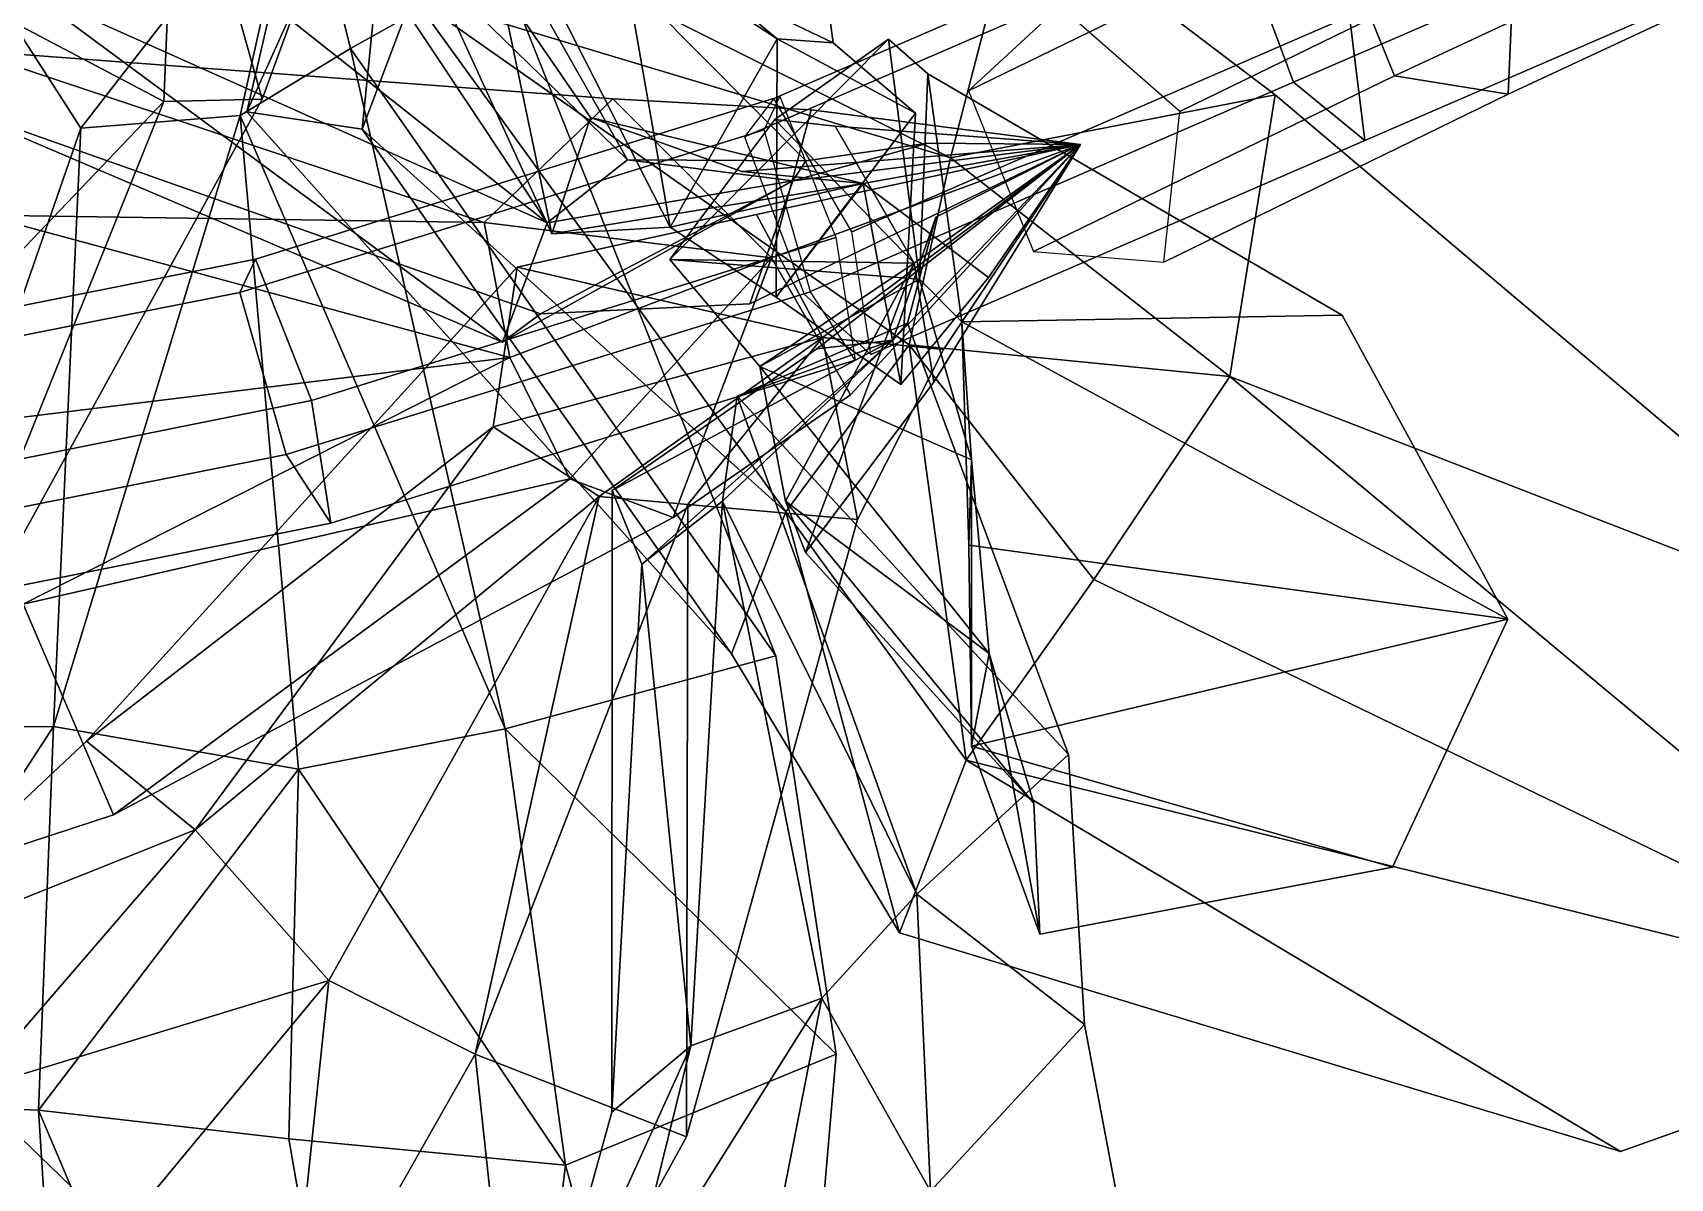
# Model space of a CAD drawing. Header units: metres. Extents: x -488 to 282, y -579 to 399.
# Drawn here: x -359.62 to -328.64, y -71.28 to -49.61 of the extents above; entities that cross this region are included whole.
import ezdxf

# ---------------------------------------------------------------- set-up
doc = ezdxf.new("R2010")
doc.units = ezdxf.units.M

msp = doc.modelspace()

# ---------------------------------------------------------------- linework, layer by layer
at = {"layer": 'coreopsi_1InfInt', "color": 3}
for points in [[(-327.6944, -43.5843, 251.9918), (-336.8773, -47.567, 254.9341), (-335.7631, -50.5466, 254.3777), (-326.5955, -46.5707, 251.4417)], [(-325.1594, -47.6332, 254.1319), (-334.4139, -51.6478, 257.0972), (-334.705, -49.2967, 259.3714), (-325.3803, -45.2509, 256.3813)], [(-326.5955, -46.5707, 251.4417), (-335.7631, -50.5466, 254.3777), (-334.4139, -51.6478, 257.0972), (-325.1594, -47.6332, 254.1319)], [(-336.2271, -46.799, 258.0026), (-345.5986, -50.8562, 260.6253), (-346.1514, -51.581, 257.5273), (-336.8773, -47.567, 254.9341)], [(-334.705, -49.2967, 259.3714), (-344.1222, -53.3741, 262.0069), (-345.5986, -50.8562, 260.6253), (-336.2271, -46.799, 258.0026)], [(-336.8773, -47.567, 254.9341), (-346.1514, -51.581, 257.5273), (-345.0217, -54.5537, 256.9653), (-335.7631, -50.5466, 254.3777)], [(-334.4139, -51.6478, 257.0972), (-343.7603, -55.6938, 259.7108), (-344.1222, -53.3741, 262.0069), (-334.705, -49.2967, 259.3714)], [(-335.7631, -50.5466, 254.3777), (-345.0217, -54.5537, 256.9653), (-343.7603, -55.6938, 259.7108), (-334.4139, -51.6478, 257.0972)]]:
    msp.add_3dface(points, dxfattribs=at)
at = {"layer": 'coreopsi_1Pdcel', "color": 3}
for points in [[(-327.2598, -43.7377, 253.72), (-335.09, -47.3865, 260.2441), (-333.8549, -50.4218, 260.0288), (-326.0247, -46.773, 253.5048)], [(-324.2157, -47.2784, 256.1317), (-331.7004, -50.7691, 262.4091), (-331.5861, -48.00967, 264.0827), (-324.3137, -44.616, 257.9568)], [(-333.6689, -45.931, 262.7523), (-340.1877, -49.1096, 270.1696), (-341.9155, -50.7112, 267.9608), (-335.09, -47.3865, 260.2441)], [(-331.5861, -48.00967, 264.0827), (-337.9163, -51.09845, 271.3159), (-340.1877, -49.1096, 270.1696), (-333.6689, -45.931, 262.7523)], [(-326.0247, -46.773, 253.5048), (-333.8549, -50.4218, 260.0288), (-331.7004, -50.7691, 262.4091), (-324.2157, -47.2784, 256.1317)], [(-335.09, -47.3865, 260.2441), (-341.9155, -50.7112, 267.9608), (-340.6805, -53.7464, 267.7455), (-333.8549, -50.4218, 260.0288)], [(-331.7004, -50.7691, 262.4091), (-338.2191, -53.9477, 269.8264), (-337.9163, -51.09845, 271.3159), (-331.5861, -48.00967, 264.0827)], [(-333.8549, -50.4218, 260.0288), (-340.6805, -53.7464, 267.7455), (-338.2191, -53.9477, 269.8264), (-331.7004, -50.7691, 262.4091)], [(-345.4817, -50.8129, 260.6001), (-355.3996, -53.8942, 262.1497), (-355.6965, -54.5244, 258.9963), (-345.7786, -51.4431, 257.4467)], [(-344.4216, -53.4849, 262.0716), (-354.3396, -56.5662, 263.6212), (-355.3996, -53.8942, 262.1497), (-345.4817, -50.8129, 260.6001)], [(-345.7786, -51.4431, 257.4467), (-355.6965, -54.5244, 258.9963), (-354.8228, -57.5917, 258.4896), (-344.9048, -54.5104, 256.94)], [(-344.0597, -55.8046, 259.7755), (-353.9777, -58.8859, 261.325), (-354.3396, -56.5662, 263.6212), (-344.4216, -53.4849, 262.0716)], [(-355.3996, -53.8942, 262.1497), (-365.5642, -55.9185, 262.5925), (-365.5926, -56.4804, 259.4125), (-355.6965, -54.5244, 258.9963)], [(-354.3396, -56.5662, 263.6212), (-364.9411, -58.7016, 264.1075), (-365.5642, -55.9185, 262.5925), (-355.3996, -53.8942, 262.1497)], [(-344.9048, -54.5104, 256.94), (-354.8228, -57.5917, 258.4896), (-353.9777, -58.8859, 261.325), (-344.0597, -55.8046, 259.7755)], [(-355.6965, -54.5244, 258.9963), (-365.5926, -56.4804, 259.4125), (-364.9873, -59.616, 258.9325), (-354.8228, -57.5917, 258.4896)], [(-353.9777, -58.8859, 261.325), (-364.5792, -61.02133, 261.8112), (-364.9411, -58.7016, 264.1075), (-354.3396, -56.5662, 263.6212)], [(-354.8228, -57.5917, 258.4896), (-364.9873, -59.616, 258.9325), (-364.5792, -61.02133, 261.8112), (-353.9777, -58.8859, 261.325)]]:
    msp.add_3dface(points, dxfattribs=at)
at = {"layer": 'coreopsi_1Petal1', "color": 3}
for points in [[(-344.4734, -49.8017, 297.3869), (-345.8482, -39.6103, 304.9308), (-348.0412, -48.09346, 296.2301)], [(-344.4734, -49.8017, 297.3869), (-348.0412, -48.09346, 296.2301), (-345.8482, -39.6103, 304.9308)], [(-349.7934, -53.4167, 279.2617), (-354.268, -43.6407, 284.5237), (-349.0647, -51.2121, 276.4692)], [(-349.7934, -53.4167, 279.2617), (-349.0647, -51.2121, 276.4692), (-354.268, -43.6407, 284.5237)], [(-351.3947, -45.7535, 287.3983), (-354.268, -43.6407, 284.5237), (-349.7934, -53.4167, 279.2617)], [(-351.3947, -45.7535, 287.3983), (-349.7934, -53.4167, 279.2617), (-354.268, -43.6407, 284.5237)], [(-348.361, -52.01054, 280.5007), (-352.8525, -44.1083, 285.5694), (-354.9129, -45.6384, 283.7242)], [(-348.361, -52.01054, 280.5007), (-354.9129, -45.6384, 283.7242), (-352.8525, -44.1083, 285.5694)], [(-344.9904, -52.03353, 280.3298), (-352.8525, -44.1083, 285.5694), (-348.361, -52.01054, 280.5007)], [(-344.9904, -52.03353, 280.3298), (-348.361, -52.01054, 280.5007), (-352.8525, -44.1083, 285.5694)], [(-354.4841, -46.4285, 348.7049), (-355.5645, -51.1085, 352.555), (-352.7161, -44.7812, 351.2034)], [(-354.4841, -46.4285, 348.7049), (-352.7161, -44.7812, 351.2034), (-355.5645, -51.1085, 352.555)], [(-352.7161, -44.7812, 351.2034), (-355.5645, -51.1085, 352.555), (-353.3859, -51.4306, 355.8415)], [(-352.7161, -44.7812, 351.2034), (-353.3859, -51.4306, 355.8415), (-355.5645, -51.1085, 352.555)], [(-352.7161, -44.7812, 351.2034), (-353.3859, -51.4306, 355.8415), (-352.4316, -48.9104, 357.4611)], [(-352.7161, -44.7812, 351.2034), (-352.4316, -48.9104, 357.4611), (-353.3859, -51.4306, 355.8415)], [(-359.8297, -49.4929, 355.3419), (-357.1339, -50.9112, 355.9172), (-356.8946, -45.1102, 350.0065)], [(-359.8297, -49.4929, 355.3419), (-356.8946, -45.1102, 350.0065), (-357.1339, -50.9112, 355.9172)], [(-357.1339, -50.9112, 355.9172), (-355.2744, -50.8662, 352.088), (-356.8946, -45.1102, 350.0065)], [(-357.1339, -50.9112, 355.9172), (-356.8946, -45.1102, 350.0065), (-355.2744, -50.8662, 352.088)], [(-356.8946, -45.1102, 350.0065), (-355.2744, -50.8662, 352.088), (-353.7346, -46.6499, 350.017)], [(-356.8946, -45.1102, 350.0065), (-353.7346, -46.6499, 350.017), (-355.2744, -50.8662, 352.088)], [(-349.8861, -53.2046, 278.6453), (-354.9129, -45.6384, 283.7242), (-357.9557, -46.8144, 281.166)], [(-349.8861, -53.2046, 278.6453), (-357.9557, -46.8144, 281.166), (-354.9129, -45.6384, 283.7242)], [(-348.361, -52.01054, 280.5007), (-354.9129, -45.6384, 283.7242), (-349.8861, -53.2046, 278.6453)], [(-348.361, -52.01054, 280.5007), (-349.8861, -53.2046, 278.6453), (-354.9129, -45.6384, 283.7242)], [(-347.5539, -53.2889, 280.6626), (-351.3947, -45.7535, 287.3983), (-349.7934, -53.4167, 279.2617)], [(-347.5539, -53.2889, 280.6626), (-349.7934, -53.4167, 279.2617), (-351.3947, -45.7535, 287.3983)], [(-348.627, -47.1516, 289.2352), (-351.3947, -45.7535, 287.3983), (-347.5539, -53.2889, 280.6626)], [(-348.627, -47.1516, 289.2352), (-347.5539, -53.2889, 280.6626), (-351.3947, -45.7535, 287.3983)], [(-354.5587, -46.06168, 350.0505), (-360.6249, -48.4348, 352.7969), (-358.7078, -51.4147, 354.5565)], [(-354.5587, -46.06168, 350.0505), (-358.7078, -51.4147, 354.5565), (-360.6249, -48.4348, 352.7969)], [(-354.5587, -46.06168, 350.0505), (-358.7078, -51.4147, 354.5565), (-355.6939, -51.1774, 355.4198)], [(-354.5587, -46.06168, 350.0505), (-355.6939, -51.1774, 355.4198), (-358.7078, -51.4147, 354.5565)], [(-355.6939, -51.1774, 355.4198), (-353.6074, -49.9062, 357.3279), (-354.5587, -46.06168, 350.0505)], [(-355.6939, -51.1774, 355.4198), (-354.5587, -46.06168, 350.0505), (-353.6074, -49.9062, 357.3279)], [(-353.6074, -49.9062, 357.3279), (-350.763, -48.3092, 354.5926), (-354.5587, -46.06168, 350.0505)], [(-353.6074, -49.9062, 357.3279), (-354.5587, -46.06168, 350.0505), (-350.763, -48.3092, 354.5926)], [(-352.4316, -48.9104, 357.4611), (-342.2558, -51.9726, 364.3682), (-353.1974, -46.5262, 359.2885)], [(-352.4316, -48.9104, 357.4611), (-353.1974, -46.5262, 359.2885), (-342.2558, -51.9726, 364.3682)], [(-342.2558, -51.9726, 364.3682), (-340.9872, -47.07948, 366.179), (-353.1974, -46.5262, 359.2885)], [(-342.2558, -51.9726, 364.3682), (-353.1974, -46.5262, 359.2885), (-340.9872, -47.07948, 366.179)], [(-357.9557, -46.8144, 281.166), (-359.7522, -48.7826, 278.7395), (-349.8861, -53.2046, 278.6453)], [(-357.9557, -46.8144, 281.166), (-349.8861, -53.2046, 278.6453), (-359.7522, -48.7826, 278.7395)], [(-342.2558, -51.9726, 364.3682), (-336.1083, -50.7842, 371.1037), (-340.9872, -47.07948, 366.179)], [(-342.2558, -51.9726, 364.3682), (-340.9872, -47.07948, 366.179), (-336.1083, -50.7842, 371.1037)], [(-347.5539, -53.2889, 280.6626), (-345.5327, -49.7251, 290.2295), (-348.627, -47.1516, 289.2352)], [(-347.5539, -53.2889, 280.6626), (-348.627, -47.1516, 289.2352), (-345.5327, -49.7251, 290.2295)], [(-348.627, -47.1516, 289.2352), (-345.5327, -49.7251, 290.2295), (-348.0412, -48.09346, 296.2301)], [(-348.627, -47.1516, 289.2352), (-348.0412, -48.09346, 296.2301), (-345.5327, -49.7251, 290.2295)], [(-353.6074, -49.9062, 357.3279), (-345.5556, -61.3964, 357.1855), (-350.763, -48.3092, 354.5926)], [(-353.6074, -49.9062, 357.3279), (-350.763, -48.3092, 354.5926), (-345.5556, -61.3964, 357.1855)], [(-345.5327, -49.7251, 290.2295), (-344.4734, -49.8017, 297.3869), (-348.0412, -48.09346, 296.2301)], [(-345.5327, -49.7251, 290.2295), (-348.0412, -48.09346, 296.2301), (-344.4734, -49.8017, 297.3869)], [(-360.6249, -48.4348, 352.7969), (-362.6342, -62.741, 352.2934), (-358.7078, -51.4147, 354.5565)], [(-360.6249, -48.4348, 352.7969), (-358.7078, -51.4147, 354.5565), (-362.6342, -62.741, 352.2934)], [(-359.7522, -48.7826, 278.7395), (-361.4947, -50.8747, 275.0558), (-350.7273, -55.465, 277.5603)], [(-359.7522, -48.7826, 278.7395), (-350.7273, -55.465, 277.5603), (-361.4947, -50.8747, 275.0558)], [(-349.8861, -53.2046, 278.6453), (-359.7522, -48.7826, 278.7395), (-350.7273, -55.465, 277.5603)], [(-349.8861, -53.2046, 278.6453), (-350.7273, -55.465, 277.5603), (-359.7522, -48.7826, 278.7395)], [(-353.3859, -51.4306, 355.8415), (-345.3665, -58.6766, 359.3399), (-352.4316, -48.9104, 357.4611)], [(-353.3859, -51.4306, 355.8415), (-352.4316, -48.9104, 357.4611), (-345.3665, -58.6766, 359.3399)], [(-352.4316, -48.9104, 357.4611), (-345.3665, -58.6766, 359.3399), (-343.0362, -55.5129, 362.1991)], [(-352.4316, -48.9104, 357.4611), (-343.0362, -55.5129, 362.1991), (-345.3665, -58.6766, 359.3399)], [(-343.0362, -55.5129, 362.1991), (-342.2558, -51.9726, 364.3682), (-352.4316, -48.9104, 357.4611)], [(-343.0362, -55.5129, 362.1991), (-352.4316, -48.9104, 357.4611), (-342.2558, -51.9726, 364.3682)], [(-359.8297, -49.4929, 355.3419), (-366.1702, -60.3755, 353.9279), (-357.1339, -50.9112, 355.9172)], [(-359.8297, -49.4929, 355.3419), (-357.1339, -50.9112, 355.9172), (-366.1702, -60.3755, 353.9279)], [(-347.5611, -53.8965, 281.0213), (-343.427, -49.7326, 291.4545), (-345.5784, -51.248, 279.5234)], [(-347.5611, -53.8965, 281.0213), (-345.5784, -51.248, 279.5234), (-343.427, -49.7326, 291.4545)], [(-342.8423, -54.2721, 291.2725), (-343.427, -49.7326, 291.4545), (-347.5611, -53.8965, 281.0213)], [(-342.8423, -54.2721, 291.2725), (-347.5611, -53.8965, 281.0213), (-343.427, -49.7326, 291.4545)], [(-345.5503, -54.6105, 281.8596), (-345.5327, -49.7251, 290.2295), (-347.5539, -53.2889, 280.6626)], [(-345.5503, -54.6105, 281.8596), (-347.5539, -53.2889, 280.6626), (-345.5327, -49.7251, 290.2295)], [(-345.5503, -54.6105, 281.8596), (-342.9139, -51.1299, 291.3066), (-345.5327, -49.7251, 290.2295)], [(-345.5503, -54.6105, 281.8596), (-345.5327, -49.7251, 290.2295), (-342.9139, -51.1299, 291.3066)], [(-342.9139, -51.1299, 291.3066), (-344.4734, -49.8017, 297.3869), (-345.5327, -49.7251, 290.2295)], [(-342.9139, -51.1299, 291.3066), (-345.5327, -49.7251, 290.2295), (-344.4734, -49.8017, 297.3869)], [(-342.8423, -54.2721, 291.2725), (-342.683, -50.387, 298.0863), (-343.427, -49.7326, 291.4545)], [(-342.8423, -54.2721, 291.2725), (-343.427, -49.7326, 291.4545), (-342.683, -50.387, 298.0863)], [(-348.6443, -50.862, 277.6154), (-360.8396, -49.948, 276.0303), (-351.0785, -53.1997, 277.5975)], [(-348.6443, -50.862, 277.6154), (-351.0785, -53.1997, 277.5975), (-360.8396, -49.948, 276.0303)], [(-351.0785, -53.1997, 277.5975), (-360.8396, -49.948, 276.0303), (-360.5545, -53.06235, 275.5705)], [(-351.0785, -53.1997, 277.5975), (-360.5545, -53.06235, 275.5705), (-360.8396, -49.948, 276.0303)], [(-355.6939, -51.1774, 355.4198), (-350.6798, -62.7785, 356.3706), (-353.6074, -49.9062, 357.3279)], [(-355.6939, -51.1774, 355.4198), (-353.6074, -49.9062, 357.3279), (-350.6798, -62.7785, 356.3706)], [(-350.6798, -62.7785, 356.3706), (-345.5556, -61.3964, 357.1855), (-353.6074, -49.9062, 357.3279)], [(-350.6798, -62.7785, 356.3706), (-353.6074, -49.9062, 357.3279), (-345.5556, -61.3964, 357.1855)], [(-342.0416, -55.07584, 298.516), (-342.683, -50.387, 298.0863), (-342.8423, -54.2721, 291.2725)], [(-342.0416, -55.07584, 298.516), (-342.8423, -54.2721, 291.2725), (-342.683, -50.387, 298.0863)], [(-342.0416, -55.07584, 298.516), (-334.8462, -54.952, 308.6591), (-342.683, -50.387, 298.0863)], [(-342.0416, -55.07584, 298.516), (-342.683, -50.387, 298.0863), (-334.8462, -54.952, 308.6591)], [(-336.9702, -56.1138, 369.7323), (-336.1083, -50.7842, 371.1037), (-342.2558, -51.9726, 364.3682)], [(-336.9702, -56.1138, 369.7323), (-342.2558, -51.9726, 364.3682), (-336.1083, -50.7842, 371.1037)], [(-336.9702, -56.1138, 369.7323), (-323.7202, -61.2553, 372.9775), (-336.1083, -50.7842, 371.1037)], [(-336.9702, -56.1138, 369.7323), (-336.1083, -50.7842, 371.1037), (-323.7202, -61.2553, 372.9775)], [(-366.1702, -60.3755, 353.9279), (-362.1718, -63.4176, 352.0332), (-357.1339, -50.9112, 355.9172)], [(-366.1702, -60.3755, 353.9279), (-357.1339, -50.9112, 355.9172), (-362.1718, -63.4176, 352.0332)], [(-357.1339, -50.9112, 355.9172), (-362.1718, -63.4176, 352.0332), (-355.2744, -50.8662, 352.088)], [(-357.1339, -50.9112, 355.9172), (-355.2744, -50.8662, 352.088), (-362.1718, -63.4176, 352.0332)], [(-350.7273, -55.465, 277.5603), (-361.4947, -50.8747, 275.0558), (-350.0127, -54.9255, 274.0407)], [(-350.7273, -55.465, 277.5603), (-350.0127, -54.9255, 274.0407), (-361.4947, -50.8747, 275.0558)], [(-355.5645, -51.1085, 352.555), (-346.3947, -61.3605, 357.0014), (-353.3859, -51.4306, 355.8415)], [(-355.5645, -51.1085, 352.555), (-353.3859, -51.4306, 355.8415), (-346.3947, -61.3605, 357.0014)], [(-345.6425, -53.8694, 273.3358), (-348.6443, -50.862, 277.6154), (-351.0785, -53.1997, 277.5975)], [(-345.6425, -53.8694, 273.3358), (-351.0785, -53.1997, 277.5975), (-348.6443, -50.862, 277.6154)], [(-344.8896, -51.06785, 273.9496), (-348.6443, -50.862, 277.6154), (-345.6425, -53.8694, 273.3358)], [(-344.8896, -51.06785, 273.9496), (-345.6425, -53.8694, 273.3358), (-348.6443, -50.862, 277.6154)], [(-339.7917, -51.7253, 269.3956), (-344.8896, -51.06785, 273.9496), (-345.6425, -53.8694, 273.3358)], [(-339.7917, -51.7253, 269.3956), (-345.6425, -53.8694, 273.3358), (-344.8896, -51.06785, 273.9496)], [(-358.7078, -51.4147, 354.5565), (-362.6342, -62.741, 352.2934), (-359.222, -62.7337, 353.7378)], [(-358.7078, -51.4147, 354.5565), (-359.222, -62.7337, 353.7378), (-362.6342, -62.741, 352.2934)], [(-358.7078, -51.4147, 354.5565), (-359.222, -62.7337, 353.7378), (-355.6939, -51.1774, 355.4198)], [(-358.7078, -51.4147, 354.5565), (-355.6939, -51.1774, 355.4198), (-359.222, -62.7337, 353.7378)], [(-355.6939, -51.1774, 355.4198), (-359.222, -62.7337, 353.7378), (-354.5913, -63.5425, 354.969)], [(-355.6939, -51.1774, 355.4198), (-354.5913, -63.5425, 354.969), (-359.222, -62.7337, 353.7378)], [(-354.5913, -63.5425, 354.969), (-350.6798, -62.7785, 356.3706), (-355.6939, -51.1774, 355.4198)], [(-354.5913, -63.5425, 354.969), (-355.6939, -51.1774, 355.4198), (-350.6798, -62.7785, 356.3706)], [(-349.7934, -53.4167, 279.2617), (-349.0647, -51.2121, 276.4692), (-343.9059, -52.4621, 275.4689)], [(-349.7934, -53.4167, 279.2617), (-343.9059, -52.4621, 275.4689), (-349.0647, -51.2121, 276.4692)], [(-343.9059, -52.4621, 275.4689), (-349.0647, -51.2121, 276.4692), (-346.1981, -52.2326, 273.5491)], [(-343.9059, -52.4621, 275.4689), (-346.1981, -52.2326, 273.5491), (-349.0647, -51.2121, 276.4692)], [(-347.5611, -53.8965, 281.0213), (-345.5784, -51.248, 279.5234), (-342.9388, -53.9672, 275.6745)], [(-347.5611, -53.8965, 281.0213), (-342.9388, -53.9672, 275.6745), (-345.5784, -51.248, 279.5234)], [(-342.9388, -53.9672, 275.6745), (-345.5784, -51.248, 279.5234), (-344.4381, -51.3786, 275.4654)], [(-342.9388, -53.9672, 275.6745), (-344.4381, -51.3786, 275.4654), (-345.5784, -51.248, 279.5234)], [(-343.1933, -56.2624, 280.0971), (-342.9139, -51.1299, 291.3066), (-345.5503, -54.6105, 281.8596)], [(-343.1933, -56.2624, 280.0971), (-345.5503, -54.6105, 281.8596), (-342.9139, -51.1299, 291.3066)], [(-342.9388, -53.9672, 275.6745), (-344.4381, -51.3786, 275.4654), (-339.7917, -51.7253, 269.3956)], [(-342.9388, -53.9672, 275.6745), (-339.7917, -51.7253, 269.3956), (-344.4381, -51.3786, 275.4654)], [(-353.3859, -51.4306, 355.8415), (-346.3947, -61.3605, 357.0014), (-345.3665, -58.6766, 359.3399)], [(-353.3859, -51.4306, 355.8415), (-345.3665, -58.6766, 359.3399), (-346.3947, -61.3605, 357.0014)], [(-343.9059, -52.4621, 275.4689), (-346.1981, -52.2326, 273.5491), (-339.7917, -51.7253, 269.3956)], [(-343.9059, -52.4621, 275.4689), (-339.7917, -51.7253, 269.3956), (-346.1981, -52.2326, 273.5491)], [(-345.2386, -52.4139, 274.3162), (-346.0527, -54.7363, 272.6026), (-339.7917, -51.7253, 269.3956)], [(-345.2386, -52.4139, 274.3162), (-339.7917, -51.7253, 269.3956), (-346.0527, -54.7363, 272.6026)], [(-339.7917, -51.7253, 269.3956), (-345.9243, -53.05069, 272.1876), (-344.6754, -55.3745, 273.5414)], [(-339.7917, -51.7253, 269.3956), (-344.6754, -55.3745, 273.5414), (-345.9243, -53.05069, 272.1876)], [(-345.6425, -53.8694, 273.3358), (-344.1432, -56.458, 273.545), (-339.7917, -51.7253, 269.3956)], [(-345.6425, -53.8694, 273.3358), (-339.7917, -51.7253, 269.3956), (-344.1432, -56.458, 273.545)], [(-339.7917, -51.7253, 269.3956), (-342.6771, -51.6979, 275.6273), (-345.2386, -52.4139, 274.3162)], [(-339.7917, -51.7253, 269.3956), (-345.2386, -52.4139, 274.3162), (-342.6771, -51.6979, 275.6273)], [(-342.6771, -51.6979, 275.6273), (-344.9904, -52.03353, 280.3298), (-345.2386, -52.4139, 274.3162)], [(-342.6771, -51.6979, 275.6273), (-345.2386, -52.4139, 274.3162), (-344.9904, -52.03353, 280.3298)], [(-339.7917, -51.7253, 269.3956), (-344.7794, -55.5904, 272.1056), (-343.3427, -55.4226, 274.6942)], [(-339.7917, -51.7253, 269.3956), (-343.3427, -55.4226, 274.6942), (-344.7794, -55.5904, 272.1056)], [(-344.6754, -55.3745, 273.5414), (-342.3832, -55.604, 275.4612), (-339.7917, -51.7253, 269.3956)], [(-344.6754, -55.3745, 273.5414), (-339.7917, -51.7253, 269.3956), (-342.3832, -55.604, 275.4612)], [(-339.7917, -51.7253, 269.3956), (-341.5323, -54.2377, 275.5453), (-343.9059, -52.4621, 275.4689)], [(-339.7917, -51.7253, 269.3956), (-343.9059, -52.4621, 275.4689), (-341.5323, -54.2377, 275.5453)], [(-343.3427, -55.4226, 274.6942), (-342.5286, -53.1003, 276.4077), (-339.7917, -51.7253, 269.3956)], [(-343.3427, -55.4226, 274.6942), (-339.7917, -51.7253, 269.3956), (-342.5286, -53.1003, 276.4077)], [(-339.7917, -51.7253, 269.3956), (-342.5669, -56.2205, 273.7833), (-342.9388, -53.9672, 275.6745)], [(-339.7917, -51.7253, 269.3956), (-342.9388, -53.9672, 275.6745), (-342.5669, -56.2205, 273.7833)], [(-345.2386, -52.4139, 274.3162), (-348.361, -52.01054, 280.5007), (-349.8861, -53.2046, 278.6453)], [(-345.2386, -52.4139, 274.3162), (-349.8861, -53.2046, 278.6453), (-348.361, -52.01054, 280.5007)], [(-345.2386, -52.4139, 274.3162), (-344.9904, -52.03353, 280.3298), (-348.361, -52.01054, 280.5007)], [(-345.2386, -52.4139, 274.3162), (-348.361, -52.01054, 280.5007), (-344.9904, -52.03353, 280.3298)], [(-336.9702, -56.1138, 369.7323), (-342.2558, -51.9726, 364.3682), (-343.0362, -55.5129, 362.1991)], [(-336.9702, -56.1138, 369.7323), (-343.0362, -55.5129, 362.1991), (-342.2558, -51.9726, 364.3682)], [(-349.8861, -53.2046, 278.6453), (-350.7273, -55.465, 277.5603), (-345.2386, -52.4139, 274.3162)], [(-349.8861, -53.2046, 278.6453), (-345.2386, -52.4139, 274.3162), (-350.7273, -55.465, 277.5603)], [(-350.7273, -55.465, 277.5603), (-350.0127, -54.9255, 274.0407), (-345.2386, -52.4139, 274.3162)], [(-350.7273, -55.465, 277.5603), (-345.2386, -52.4139, 274.3162), (-350.0127, -54.9255, 274.0407)], [(-345.2386, -52.4139, 274.3162), (-350.0127, -54.9255, 274.0407), (-346.0527, -54.7363, 272.6026)], [(-345.2386, -52.4139, 274.3162), (-346.0527, -54.7363, 272.6026), (-350.0127, -54.9255, 274.0407)], [(-347.5539, -53.2889, 280.6626), (-349.7934, -53.4167, 279.2617), (-343.9059, -52.4621, 275.4689)], [(-347.5539, -53.2889, 280.6626), (-343.9059, -52.4621, 275.4689), (-349.7934, -53.4167, 279.2617)], [(-343.9059, -52.4621, 275.4689), (-345.5503, -54.6105, 281.8596), (-347.5539, -53.2889, 280.6626)], [(-343.9059, -52.4621, 275.4689), (-347.5539, -53.2889, 280.6626), (-345.5503, -54.6105, 281.8596)], [(-343.9059, -52.4621, 275.4689), (-343.1933, -56.2624, 280.0971), (-345.5503, -54.6105, 281.8596)], [(-343.9059, -52.4621, 275.4689), (-345.5503, -54.6105, 281.8596), (-343.1933, -56.2624, 280.0971)], [(-341.5323, -54.2377, 275.5453), (-343.1933, -56.2624, 280.0971), (-343.9059, -52.4621, 275.4689)], [(-341.5323, -54.2377, 275.5453), (-343.9059, -52.4621, 275.4689), (-343.1933, -56.2624, 280.0971)], [(-350.593, -55.7517, 276.9297), (-360.5545, -53.06235, 275.5705), (-360.7834, -57.00288, 274.3034)], [(-350.593, -55.7517, 276.9297), (-360.7834, -57.00288, 274.3034), (-360.5545, -53.06235, 275.5705)], [(-351.0785, -53.1997, 277.5975), (-360.5545, -53.06235, 275.5705), (-350.593, -55.7517, 276.9297)], [(-351.0785, -53.1997, 277.5975), (-350.593, -55.7517, 276.9297), (-360.5545, -53.06235, 275.5705)], [(-345.6425, -53.8694, 273.3358), (-351.0785, -53.1997, 277.5975), (-350.593, -55.7517, 276.9297)], [(-345.6425, -53.8694, 273.3358), (-350.593, -55.7517, 276.9297), (-351.0785, -53.1997, 277.5975)], [(-345.9243, -53.05069, 272.1876), (-350.4493, -54.04136, 274.6615), (-344.6754, -55.3745, 273.5414)], [(-345.9243, -53.05069, 272.1876), (-344.6754, -55.3745, 273.5414), (-350.4493, -54.04136, 274.6615)], [(-343.3427, -55.4226, 274.6942), (-343.0676, -55.1041, 280.0792), (-342.5286, -53.1003, 276.4077)], [(-343.3427, -55.4226, 274.6942), (-342.5286, -53.1003, 276.4077), (-343.0676, -55.1041, 280.0792)], [(-350.593, -55.7517, 276.9297), (-349.4558, -58.05204, 277.5695), (-345.6425, -53.8694, 273.3358)], [(-350.593, -55.7517, 276.9297), (-345.6425, -53.8694, 273.3358), (-349.4558, -58.05204, 277.5695)], [(-349.4558, -58.05204, 277.5695), (-347.5018, -58.7816, 274.5965), (-345.6425, -53.8694, 273.3358)], [(-349.4558, -58.05204, 277.5695), (-345.6425, -53.8694, 273.3358), (-347.5018, -58.7816, 274.5965)], [(-345.8615, -55.9227, 281.0224), (-347.5611, -53.8965, 281.0213), (-342.9388, -53.9672, 275.6745)], [(-345.8615, -55.9227, 281.0224), (-342.9388, -53.9672, 275.6745), (-347.5611, -53.8965, 281.0213)], [(-345.8615, -55.9227, 281.0224), (-342.8423, -54.2721, 291.2725), (-347.5611, -53.8965, 281.0213)], [(-345.8615, -55.9227, 281.0224), (-347.5611, -53.8965, 281.0213), (-342.8423, -54.2721, 291.2725)], [(-345.6425, -53.8694, 273.3358), (-347.5018, -58.7816, 274.5965), (-344.1432, -56.458, 273.545)], [(-345.6425, -53.8694, 273.3358), (-344.1432, -56.458, 273.545), (-347.5018, -58.7816, 274.5965)], [(-350.4493, -54.04136, 274.6615), (-358.6019, -63.01168, 272.3937), (-350.9042, -57.06393, 276.0925)], [(-350.4493, -54.04136, 274.6615), (-350.9042, -57.06393, 276.0925), (-358.6019, -63.01168, 272.3937)], [(-344.6754, -55.3745, 273.5414), (-350.4493, -54.04136, 274.6615), (-350.9042, -57.06393, 276.0925)], [(-344.6754, -55.3745, 273.5414), (-350.9042, -57.06393, 276.0925), (-350.4493, -54.04136, 274.6615)], [(-342.9388, -53.9672, 275.6745), (-345.376, -58.4746, 280.3546), (-345.8615, -55.9227, 281.0224)], [(-342.9388, -53.9672, 275.6745), (-345.8615, -55.9227, 281.0224), (-345.376, -58.4746, 280.3546)], [(-342.9388, -53.9672, 275.6745), (-344.9983, -59.4417, 277.1432), (-345.376, -58.4746, 280.3546)], [(-342.9388, -53.9672, 275.6745), (-345.376, -58.4746, 280.3546), (-344.9983, -59.4417, 277.1432)], [(-342.5669, -56.2205, 273.7833), (-344.9983, -59.4417, 277.1432), (-342.9388, -53.9672, 275.6745)], [(-342.5669, -56.2205, 273.7833), (-342.9388, -53.9672, 275.6745), (-344.9983, -59.4417, 277.1432)], [(-341.8571, -57.6869, 290.6743), (-342.8423, -54.2721, 291.2725), (-345.8615, -55.9227, 281.0224)], [(-341.8571, -57.6869, 290.6743), (-345.8615, -55.9227, 281.0224), (-342.8423, -54.2721, 291.2725)], [(-342.0416, -55.07584, 298.516), (-342.8423, -54.2721, 291.2725), (-341.8571, -57.6869, 290.6743)], [(-342.0416, -55.07584, 298.516), (-341.8571, -57.6869, 290.6743), (-342.8423, -54.2721, 291.2725)], [(-346.2896, -56.4835, 281.0305), (-343.0676, -55.1041, 280.0792), (-343.3427, -55.4226, 274.6942)], [(-346.2896, -56.4835, 281.0305), (-343.3427, -55.4226, 274.6942), (-343.0676, -55.1041, 280.0792)], [(-346.2896, -56.4835, 281.0305), (-340.0211, -63.2669, 288.6446), (-343.0676, -55.1041, 280.0792)], [(-346.2896, -56.4835, 281.0305), (-343.0676, -55.1041, 280.0792), (-340.0211, -63.2669, 288.6446)], [(-331.7098, -60.7038, 309.5778), (-334.8462, -54.952, 308.6591), (-342.0416, -55.07584, 298.516)], [(-331.7098, -60.7038, 309.5778), (-342.0416, -55.07584, 298.516), (-334.8462, -54.952, 308.6591)], [(-341.9084, -59.3046, 296.8182), (-342.0416, -55.07584, 298.516), (-341.8571, -57.6869, 290.6743)], [(-341.9084, -59.3046, 296.8182), (-341.8571, -57.6869, 290.6743), (-342.0416, -55.07584, 298.516)], [(-331.7098, -60.7038, 309.5778), (-342.0416, -55.07584, 298.516), (-341.9084, -59.3046, 296.8182)], [(-331.7098, -60.7038, 309.5778), (-341.9084, -59.3046, 296.8182), (-342.0416, -55.07584, 298.516)], [(-344.6754, -55.3745, 273.5414), (-350.9042, -57.06393, 276.0925), (-348.9005, -58.3855, 277.2894)], [(-344.6754, -55.3745, 273.5414), (-348.9005, -58.3855, 277.2894), (-350.9042, -57.06393, 276.0925)], [(-348.9005, -58.3855, 277.2894), (-347.2235, -58.5318, 279.3291), (-344.6754, -55.3745, 273.5414)], [(-348.9005, -58.3855, 277.2894), (-344.6754, -55.3745, 273.5414), (-347.2235, -58.5318, 279.3291)], [(-344.7794, -55.5904, 272.1056), (-348.6522, -58.2702, 274.4288), (-343.3427, -55.4226, 274.6942)], [(-344.7794, -55.5904, 272.1056), (-343.3427, -55.4226, 274.6942), (-348.6522, -58.2702, 274.4288)], [(-343.3427, -55.4226, 274.6942), (-348.6522, -58.2702, 274.4288), (-348.0935, -59.6639, 277.4514)], [(-343.3427, -55.4226, 274.6942), (-348.0935, -59.6639, 277.4514), (-348.6522, -58.2702, 274.4288)], [(-343.3427, -55.4226, 274.6942), (-348.0935, -59.6639, 277.4514), (-346.5684, -58.4698, 279.3067)], [(-343.3427, -55.4226, 274.6942), (-346.5684, -58.4698, 279.3067), (-348.0935, -59.6639, 277.4514)], [(-347.2235, -58.5318, 279.3291), (-344.0156, -58.8175, 277.6507), (-344.6754, -55.3745, 273.5414)], [(-347.2235, -58.5318, 279.3291), (-344.6754, -55.3745, 273.5414), (-344.0156, -58.8175, 277.6507)], [(-346.5684, -58.4698, 279.3067), (-346.2896, -56.4835, 281.0305), (-343.3427, -55.4226, 274.6942)], [(-346.5684, -58.4698, 279.3067), (-343.3427, -55.4226, 274.6942), (-346.2896, -56.4835, 281.0305)], [(-344.6754, -55.3745, 273.5414), (-344.0156, -58.8175, 277.6507), (-342.3832, -55.604, 275.4612)], [(-344.6754, -55.3745, 273.5414), (-342.3832, -55.604, 275.4612), (-344.0156, -58.8175, 277.6507)], [(-360.7834, -57.00288, 274.3034), (-359.7982, -60.4176, 273.7053), (-350.593, -55.7517, 276.9297)], [(-360.7834, -57.00288, 274.3034), (-350.593, -55.7517, 276.9297), (-359.7982, -60.4176, 273.7053)], [(-350.593, -55.7517, 276.9297), (-359.7982, -60.4176, 273.7053), (-349.4558, -58.05204, 277.5695)], [(-350.593, -55.7517, 276.9297), (-349.4558, -58.05204, 277.5695), (-359.7982, -60.4176, 273.7053)], [(-343.0362, -55.5129, 362.1991), (-345.3665, -58.6766, 359.3399), (-341.96, -63.3739, 364.642)], [(-343.0362, -55.5129, 362.1991), (-341.96, -63.3739, 364.642), (-345.3665, -58.6766, 359.3399)], [(-343.0362, -55.5129, 362.1991), (-341.96, -63.3739, 364.642), (-339.5446, -59.9539, 367.0522)], [(-343.0362, -55.5129, 362.1991), (-339.5446, -59.9539, 367.0522), (-341.96, -63.3739, 364.642)], [(-339.5446, -59.9539, 367.0522), (-336.9702, -56.1138, 369.7323), (-343.0362, -55.5129, 362.1991)], [(-339.5446, -59.9539, 367.0522), (-343.0362, -55.5129, 362.1991), (-336.9702, -56.1138, 369.7323)], [(-345.376, -58.4746, 280.3546), (-341.5237, -61.3533, 288.7685), (-345.8615, -55.9227, 281.0224)], [(-345.376, -58.4746, 280.3546), (-345.8615, -55.9227, 281.0224), (-341.5237, -61.3533, 288.7685)], [(-345.8615, -55.9227, 281.0224), (-341.5237, -61.3533, 288.7685), (-341.8571, -57.6869, 290.6743)], [(-345.8615, -55.9227, 281.0224), (-341.8571, -57.6869, 290.6743), (-341.5237, -61.3533, 288.7685)], [(-322.429, -68.233, 369.8503), (-336.9702, -56.1138, 369.7323), (-339.5446, -59.9539, 367.0522)], [(-322.429, -68.233, 369.8503), (-339.5446, -59.9539, 367.0522), (-336.9702, -56.1138, 369.7323)], [(-322.429, -68.233, 369.8503), (-323.7202, -61.2553, 372.9775), (-336.9702, -56.1138, 369.7323)], [(-322.429, -68.233, 369.8503), (-336.9702, -56.1138, 369.7323), (-323.7202, -61.2553, 372.9775)], [(-346.5684, -58.4698, 279.3067), (-342.8883, -65.9072, 286.2383), (-346.2896, -56.4835, 281.0305)], [(-346.5684, -58.4698, 279.3067), (-346.2896, -56.4835, 281.0305), (-342.8883, -65.9072, 286.2383)], [(-342.8883, -65.9072, 286.2383), (-340.0211, -63.2669, 288.6446), (-346.2896, -56.4835, 281.0305)], [(-342.8883, -65.9072, 286.2383), (-346.2896, -56.4835, 281.0305), (-340.0211, -63.2669, 288.6446)], [(-350.9042, -57.06393, 276.0925), (-358.6019, -63.01168, 272.3937), (-356.5455, -64.6906, 274.1096)], [(-350.9042, -57.06393, 276.0925), (-356.5455, -64.6906, 274.1096), (-358.6019, -63.01168, 272.3937)], [(-350.9042, -57.06393, 276.0925), (-356.5455, -64.6906, 274.1096), (-348.9005, -58.3855, 277.2894)], [(-350.9042, -57.06393, 276.0925), (-348.9005, -58.3855, 277.2894), (-356.5455, -64.6906, 274.1096)], [(-341.8571, -57.6869, 290.6743), (-341.8562, -63.108, 295.2318), (-341.9084, -59.3046, 296.8182)], [(-341.8571, -57.6869, 290.6743), (-341.9084, -59.3046, 296.8182), (-341.8562, -63.108, 295.2318)], [(-341.8571, -57.6869, 290.6743), (-341.5237, -61.3533, 288.7685), (-341.8562, -63.108, 295.2318)], [(-341.8571, -57.6869, 290.6743), (-341.8562, -63.108, 295.2318), (-341.5237, -61.3533, 288.7685)], [(-359.7982, -60.4176, 273.7053), (-358.0888, -64.4089, 272.2458), (-349.4558, -58.05204, 277.5695)], [(-359.7982, -60.4176, 273.7053), (-349.4558, -58.05204, 277.5695), (-358.0888, -64.4089, 272.2458)], [(-349.4558, -58.05204, 277.5695), (-358.0888, -64.4089, 272.2458), (-347.5018, -58.7816, 274.5965)], [(-349.4558, -58.05204, 277.5695), (-347.5018, -58.7816, 274.5965), (-358.0888, -64.4089, 272.2458)], [(-348.9005, -58.3855, 277.2894), (-356.5455, -64.6906, 274.1096), (-354.0135, -67.5382, 275.7425)], [(-348.9005, -58.3855, 277.2894), (-354.0135, -67.5382, 275.7425), (-356.5455, -64.6906, 274.1096)], [(-354.0135, -67.5382, 275.7425), (-351.2458, -68.9363, 277.5794), (-348.9005, -58.3855, 277.2894)], [(-354.0135, -67.5382, 275.7425), (-348.9005, -58.3855, 277.2894), (-351.2458, -68.9363, 277.5794)], [(-348.9005, -58.3855, 277.2894), (-351.2458, -68.9363, 277.5794), (-347.2235, -58.5318, 279.3291)], [(-348.9005, -58.3855, 277.2894), (-347.2235, -58.5318, 279.3291), (-351.2458, -68.9363, 277.5794)], [(-351.2458, -68.9363, 277.5794), (-347.2478, -70.5008, 279.1766), (-347.2235, -58.5318, 279.3291)], [(-351.2458, -68.9363, 277.5794), (-347.2235, -58.5318, 279.3291), (-347.2478, -70.5008, 279.1766)], [(-348.6522, -58.2702, 274.4288), (-348.6633, -70.03329, 278.131), (-348.0935, -59.6639, 277.4514)], [(-348.6522, -58.2702, 274.4288), (-348.0935, -59.6639, 277.4514), (-348.6633, -70.03329, 278.131)], [(-348.0935, -59.6639, 277.4514), (-347.1653, -68.7772, 280.6148), (-346.5684, -58.4698, 279.3067)], [(-348.0935, -59.6639, 277.4514), (-346.5684, -58.4698, 279.3067), (-347.1653, -68.7772, 280.6148)], [(-347.2235, -58.5318, 279.3291), (-347.2478, -70.5008, 279.1766), (-344.0156, -58.8175, 277.6507)], [(-347.2235, -58.5318, 279.3291), (-344.0156, -58.8175, 277.6507), (-347.2478, -70.5008, 279.1766)], [(-346.5684, -58.4698, 279.3067), (-347.1653, -68.7772, 280.6148), (-344.6848, -67.8754, 283.8117)], [(-346.5684, -58.4698, 279.3067), (-344.6848, -67.8754, 283.8117), (-347.1653, -68.7772, 280.6148)], [(-344.6848, -67.8754, 283.8117), (-342.8883, -65.9072, 286.2383), (-346.5684, -58.4698, 279.3067)], [(-344.6848, -67.8754, 283.8117), (-346.5684, -58.4698, 279.3067), (-342.8883, -65.9072, 286.2383)], [(-344.9983, -59.4417, 277.1432), (-340.6762, -64.1935, 287.67), (-345.376, -58.4746, 280.3546)], [(-344.9983, -59.4417, 277.1432), (-345.376, -58.4746, 280.3546), (-340.6762, -64.1935, 287.67)], [(-345.376, -58.4746, 280.3546), (-340.6762, -64.1935, 287.67), (-341.5237, -61.3533, 288.7685)], [(-345.376, -58.4746, 280.3546), (-341.5237, -61.3533, 288.7685), (-340.6762, -64.1935, 287.67)], [(-346.3947, -61.3605, 357.0014), (-343.2212, -66.6415, 361.3146), (-345.3665, -58.6766, 359.3399)], [(-346.3947, -61.3605, 357.0014), (-345.3665, -58.6766, 359.3399), (-343.2212, -66.6415, 361.3146)], [(-345.3665, -58.6766, 359.3399), (-343.2212, -66.6415, 361.3146), (-341.96, -63.3739, 364.642)], [(-345.3665, -58.6766, 359.3399), (-341.96, -63.3739, 364.642), (-343.2212, -66.6415, 361.3146)], [(-341.9084, -59.3046, 296.8182), (-341.8562, -63.108, 295.2318), (-331.7098, -60.7038, 309.5778)], [(-341.9084, -59.3046, 296.8182), (-331.7098, -60.7038, 309.5778), (-341.8562, -63.108, 295.2318)], [(-348.0935, -59.6639, 277.4514), (-348.6633, -70.03329, 278.131), (-347.1653, -68.7772, 280.6148)], [(-348.0935, -59.6639, 277.4514), (-347.1653, -68.7772, 280.6148), (-348.6633, -70.03329, 278.131)], [(-339.5446, -59.9539, 367.0522), (-341.96, -63.3739, 364.642), (-322.429, -68.233, 369.8503)], [(-339.5446, -59.9539, 367.0522), (-322.429, -68.233, 369.8503), (-341.96, -63.3739, 364.642)], [(-359.7982, -60.4176, 273.7053), (-364.4565, -66.4958, 272.0009), (-358.0888, -64.4089, 272.2458)], [(-359.7982, -60.4176, 273.7053), (-358.0888, -64.4089, 272.2458), (-364.4565, -66.4958, 272.0009)], [(-341.8562, -63.108, 295.2318), (-333.8942, -65.3992, 304.3877), (-331.7098, -60.7038, 309.5778)], [(-341.8562, -63.108, 295.2318), (-331.7098, -60.7038, 309.5778), (-333.8942, -65.3992, 304.3877)], [(-350.6798, -62.7785, 356.3706), (-344.4143, -68.9364, 359.0901), (-345.5556, -61.3964, 357.1855)], [(-350.6798, -62.7785, 356.3706), (-345.5556, -61.3964, 357.1855), (-344.4143, -68.9364, 359.0901)], [(-341.5237, -61.3533, 288.7685), (-340.5657, -66.6618, 293.5913), (-341.8562, -63.108, 295.2318)], [(-341.5237, -61.3533, 288.7685), (-341.8562, -63.108, 295.2318), (-340.5657, -66.6618, 293.5913)], [(-340.6762, -64.1935, 287.67), (-340.5657, -66.6618, 293.5913), (-341.5237, -61.3533, 288.7685)], [(-340.6762, -64.1935, 287.67), (-341.5237, -61.3533, 288.7685), (-340.5657, -66.6618, 293.5913)], [(-362.6342, -62.741, 352.2934), (-363.8201, -69.8134, 354.5605), (-359.222, -62.7337, 353.7378)], [(-362.6342, -62.741, 352.2934), (-359.222, -62.7337, 353.7378), (-363.8201, -69.8134, 354.5605)], [(-359.222, -62.7337, 353.7378), (-363.8201, -69.8134, 354.5605), (-359.5073, -69.9964, 356.7299)], [(-359.222, -62.7337, 353.7378), (-359.5073, -69.9964, 356.7299), (-363.8201, -69.8134, 354.5605)], [(-354.5913, -63.5425, 354.969), (-359.222, -62.7337, 353.7378), (-359.5073, -69.9964, 356.7299)], [(-354.5913, -63.5425, 354.969), (-359.5073, -69.9964, 356.7299), (-359.222, -62.7337, 353.7378)], [(-349.5355, -71.03568, 358.4618), (-350.6798, -62.7785, 356.3706), (-354.5913, -63.5425, 354.969)], [(-349.5355, -71.03568, 358.4618), (-354.5913, -63.5425, 354.969), (-350.6798, -62.7785, 356.3706)], [(-349.5355, -71.03568, 358.4618), (-344.4143, -68.9364, 359.0901), (-350.6798, -62.7785, 356.3706)], [(-349.5355, -71.03568, 358.4618), (-350.6798, -62.7785, 356.3706), (-344.4143, -68.9364, 359.0901)], [(-358.6019, -63.01168, 272.3937), (-363.2285, -67.3552, 273.3391), (-356.5455, -64.6906, 274.1096)], [(-358.6019, -63.01168, 272.3937), (-356.5455, -64.6906, 274.1096), (-363.2285, -67.3552, 273.3391)], [(-340.5657, -66.6618, 293.5913), (-333.8942, -65.3992, 304.3877), (-341.8562, -63.108, 295.2318)], [(-340.5657, -66.6618, 293.5913), (-341.8562, -63.108, 295.2318), (-333.8942, -65.3992, 304.3877)], [(-343.2212, -66.6415, 361.3146), (-329.5792, -70.7792, 365.8185), (-341.96, -63.3739, 364.642)], [(-343.2212, -66.6415, 361.3146), (-341.96, -63.3739, 364.642), (-329.5792, -70.7792, 365.8185)], [(-342.8883, -65.9072, 286.2383), (-339.7178, -68.3764, 292.9762), (-340.0211, -63.2669, 288.6446)], [(-342.8883, -65.9072, 286.2383), (-340.0211, -63.2669, 288.6446), (-339.7178, -68.3764, 292.9762)], [(-341.96, -63.3739, 364.642), (-329.5792, -70.7792, 365.8185), (-322.429, -68.233, 369.8503)], [(-341.96, -63.3739, 364.642), (-322.429, -68.233, 369.8503), (-329.5792, -70.7792, 365.8185)], [(-354.5913, -63.5425, 354.969), (-359.5073, -69.9964, 356.7299), (-354.7726, -70.5358, 357.5239)], [(-354.5913, -63.5425, 354.969), (-354.7726, -70.5358, 357.5239), (-359.5073, -69.9964, 356.7299)], [(-354.7726, -70.5358, 357.5239), (-349.5355, -71.03568, 358.4618), (-354.5913, -63.5425, 354.969)], [(-354.7726, -70.5358, 357.5239), (-354.5913, -63.5425, 354.969), (-349.5355, -71.03568, 358.4618)], [(-356.5455, -64.6906, 274.1096), (-363.2285, -67.3552, 273.3391), (-360.7854, -69.6118, 275.7733)], [(-356.5455, -64.6906, 274.1096), (-360.7854, -69.6118, 275.7733), (-363.2285, -67.3552, 273.3391)], [(-354.0135, -67.5382, 275.7425), (-356.5455, -64.6906, 274.1096), (-360.7854, -69.6118, 275.7733)], [(-354.0135, -67.5382, 275.7425), (-360.7854, -69.6118, 275.7733), (-356.5455, -64.6906, 274.1096)], [(-342.6292, -71.5299, 290.9365), (-342.8883, -65.9072, 286.2383), (-344.6848, -67.8754, 283.8117)], [(-342.6292, -71.5299, 290.9365), (-344.6848, -67.8754, 283.8117), (-342.8883, -65.9072, 286.2383)], [(-342.6292, -71.5299, 290.9365), (-339.7178, -68.3764, 292.9762), (-342.8883, -65.9072, 286.2383)], [(-342.6292, -71.5299, 290.9365), (-342.8883, -65.9072, 286.2383), (-339.7178, -68.3764, 292.9762)], [(-354.0135, -67.5382, 275.7425), (-360.7854, -69.6118, 275.7733), (-357.9723, -72.3223, 277.0869)], [(-354.0135, -67.5382, 275.7425), (-357.9723, -72.3223, 277.0869), (-360.7854, -69.6118, 275.7733)], [(-357.9723, -72.3223, 277.0869), (-354.8252, -75.2531, 278.5999), (-354.0135, -67.5382, 275.7425)], [(-357.9723, -72.3223, 277.0869), (-354.0135, -67.5382, 275.7425), (-354.8252, -75.2531, 278.5999)], [(-354.8252, -75.2531, 278.5999), (-351.2458, -68.9363, 277.5794), (-354.0135, -67.5382, 275.7425)], [(-354.8252, -75.2531, 278.5999), (-354.0135, -67.5382, 275.7425), (-351.2458, -68.9363, 277.5794)], [(-344.6848, -67.8754, 283.8117), (-347.1653, -68.7772, 280.6148), (-348.4066, -73.8068, 284.8722)], [(-344.6848, -67.8754, 283.8117), (-348.4066, -73.8068, 284.8722), (-347.1653, -68.7772, 280.6148)], [(-344.6848, -67.8754, 283.8117), (-348.4066, -73.8068, 284.8722), (-345.645, -72.7679, 287.7497)], [(-344.6848, -67.8754, 283.8117), (-345.645, -72.7679, 287.7497), (-348.4066, -73.8068, 284.8722)], [(-345.645, -72.7679, 287.7497), (-342.6292, -71.5299, 290.9365), (-344.6848, -67.8754, 283.8117)], [(-345.645, -72.7679, 287.7497), (-344.6848, -67.8754, 283.8117), (-342.6292, -71.5299, 290.9365)], [(-342.6292, -71.5299, 290.9365), (-337.1553, -81.9097, 295.0558), (-339.7178, -68.3764, 292.9762)], [(-342.6292, -71.5299, 290.9365), (-339.7178, -68.3764, 292.9762), (-337.1553, -81.9097, 295.0558)], [(-354.8252, -75.2531, 278.5999), (-350.4499, -76.3165, 280.1187), (-351.2458, -68.9363, 277.5794)], [(-354.8252, -75.2531, 278.5999), (-351.2458, -68.9363, 277.5794), (-350.4499, -76.3165, 280.1187)], [(-351.2458, -68.9363, 277.5794), (-350.4499, -76.3165, 280.1187), (-347.2478, -70.5008, 279.1766)], [(-351.2458, -68.9363, 277.5794), (-347.2478, -70.5008, 279.1766), (-350.4499, -76.3165, 280.1187)], [(-348.6633, -70.03329, 278.131), (-350.1319, -75.3238, 281.4505), (-347.1653, -68.7772, 280.6148)], [(-348.6633, -70.03329, 278.131), (-347.1653, -68.7772, 280.6148), (-350.1319, -75.3238, 281.4505)], [(-347.1653, -68.7772, 280.6148), (-350.1319, -75.3238, 281.4505), (-348.4066, -73.8068, 284.8722)], [(-347.1653, -68.7772, 280.6148), (-348.4066, -73.8068, 284.8722), (-350.1319, -75.3238, 281.4505)], [(-349.5355, -71.03568, 358.4618), (-345.7638, -84.6207, 354.7538), (-344.4143, -68.9364, 359.0901)], [(-349.5355, -71.03568, 358.4618), (-344.4143, -68.9364, 359.0901), (-345.7638, -84.6207, 354.7538)], [(-357.9723, -72.3223, 277.0869), (-360.7854, -69.6118, 275.7733), (-363.4034, -86.3874, 270.6484)], [(-357.9723, -72.3223, 277.0869), (-363.4034, -86.3874, 270.6484), (-360.7854, -69.6118, 275.7733)], [(-363.8201, -69.8134, 354.5605), (-358.6455, -83.5492, 351.7213), (-359.5073, -69.9964, 356.7299)], [(-363.8201, -69.8134, 354.5605), (-359.5073, -69.9964, 356.7299), (-358.6455, -83.5492, 351.7213)], [(-359.5073, -69.9964, 356.7299), (-358.6455, -83.5492, 351.7213), (-351.6489, -88.5379, 351.5672)], [(-359.5073, -69.9964, 356.7299), (-351.6489, -88.5379, 351.5672), (-358.6455, -83.5492, 351.7213)], [(-354.7726, -70.5358, 357.5239), (-359.5073, -69.9964, 356.7299), (-351.6489, -88.5379, 351.5672)], [(-354.7726, -70.5358, 357.5239), (-351.6489, -88.5379, 351.5672), (-359.5073, -69.9964, 356.7299)], [(-351.6489, -88.5379, 351.5672), (-349.5355, -71.03568, 358.4618), (-354.7726, -70.5358, 357.5239)], [(-351.6489, -88.5379, 351.5672), (-354.7726, -70.5358, 357.5239), (-349.5355, -71.03568, 358.4618)], [(-351.6489, -88.5379, 351.5672), (-345.7638, -84.6207, 354.7538), (-349.5355, -71.03568, 358.4618)], [(-351.6489, -88.5379, 351.5672), (-349.5355, -71.03568, 358.4618), (-345.7638, -84.6207, 354.7538)]]:
    msp.add_3dface(points, dxfattribs=at)

doc.saveas('drawing.dxf')
